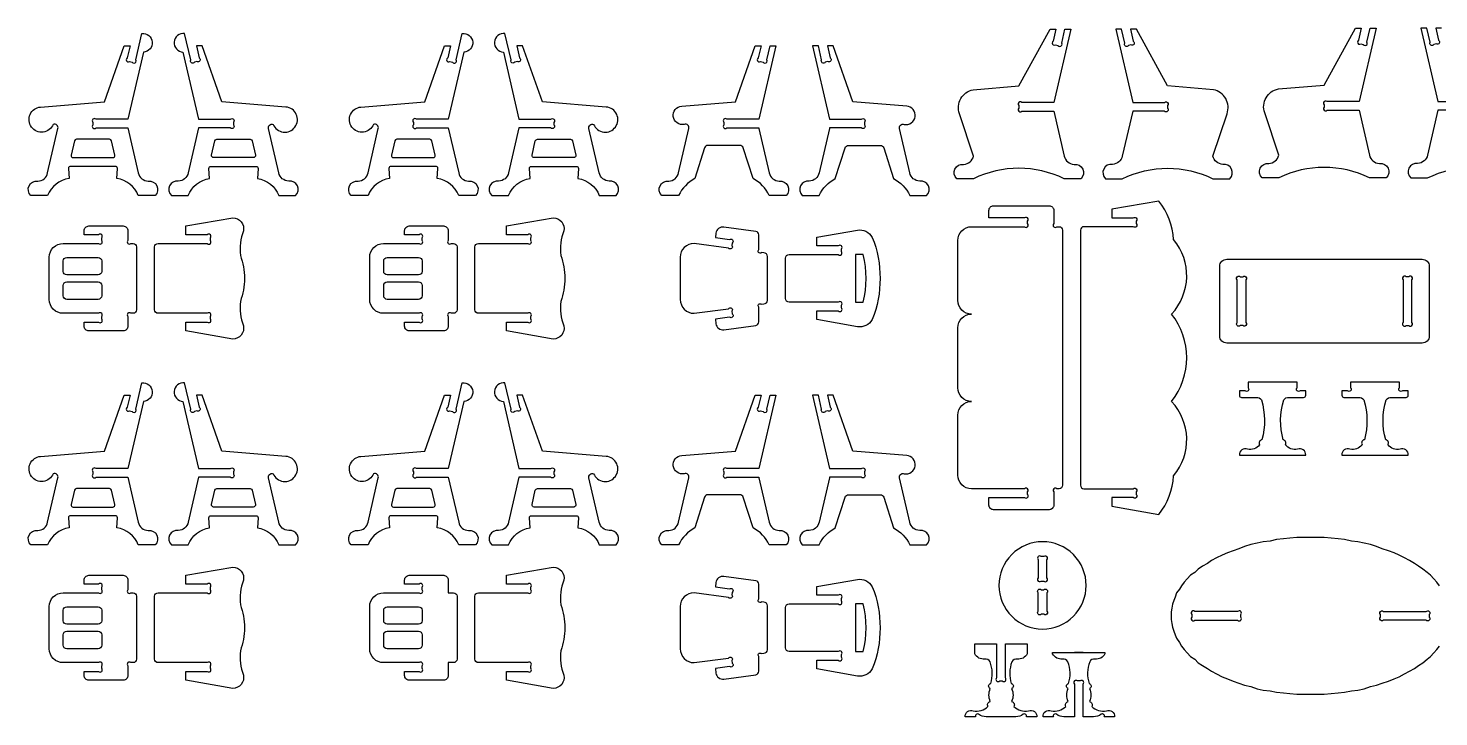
# Model space of a CAD drawing. Extents: x 4810.7 to 4895.3, y 1517.4 to 1570.6.
# Drawn here: x 4810.69 to 4851.09, y 1550.75 to 1570.46 of the extents above; entities that cross this region are included whole.
import ezdxf

# ---------------------------------------------------------------- set-up
doc = ezdxf.new("R2010")
doc.units = 0
doc.header["$MEASUREMENT"] = 0
doc.layers.add('LAYER1', color=18, linetype='CONTINUOUS')

msp = doc.modelspace()

# ---------------------------------------------------------------- linework, layer by layer
at = {"layer": 'LAYER1'}
for points in [[(4840.059, 1568.335), (4839.148, 1568.335, 1), (4839.059, 1568.247), (4839.059, 1568.21), (4839.059, 1568.173, 1), (4839.148, 1568.085), (4840.059, 1568.085), (4840.357, 1566.803, 0.343544), (4840.641, 1566.564, -0.729626), (4840.839, 1566.153), (4840.357, 1566.153, 0.230289), (4837.762, 1566.153), (4837.28, 1566.153, -0.729626), (4837.477, 1566.564, 0.343544), (4837.762, 1566.803), (4837.357, 1568.014, -0.456332), (4837.748, 1568.7), (4839.059, 1568.81), (4839.954, 1570.435), (4840.122, 1570.435), (4840.042, 1570.091, 1), (4840.108, 1569.985), (4840.18, 1569.968, 1), (4840.286, 1570.034), (4840.379, 1570.435), (4840.547, 1570.435)], [(4842.32, 1568.335), (4843.232, 1568.335, -1), (4843.32, 1568.247), (4843.32, 1568.21), (4843.32, 1568.173, -1), (4843.232, 1568.085), (4842.32, 1568.085), (4842.022, 1566.803, -0.343544), (4841.738, 1566.564, 0.729626), (4841.54, 1566.153), (4842.022, 1566.153, -0.230289), (4844.618, 1566.153), (4845.1, 1566.153, 0.729626), (4844.902, 1566.564, -0.343544), (4844.618, 1566.803), (4845.023, 1568.014, 0.456332), (4844.632, 1568.7), (4843.32, 1568.81), (4842.425, 1570.435), (4842.257, 1570.435), (4842.337, 1570.091, -1), (4842.271, 1569.985), (4842.2, 1569.968, -1), (4842.094, 1570.034), (4842.001, 1570.435), (4841.833, 1570.435)], [(4848.803, 1568.361), (4847.891, 1568.361, 1), (4847.803, 1568.273), (4847.803, 1568.236), (4847.803, 1568.2, 1), (4847.891, 1568.111), (4848.803, 1568.111), (4849.1, 1566.829, 0.343544), (4849.385, 1566.59, -0.729626), (4849.582, 1566.179), (4849.1, 1566.179, 0.230289), (4846.505, 1566.179), (4846.023, 1566.179, -0.729626), (4846.22, 1566.59, 0.343544), (4846.505, 1566.829), (4846.1, 1568.04, -0.456332), (4846.491, 1568.726), (4847.803, 1568.836), (4848.698, 1570.461), (4848.865, 1570.461), (4848.786, 1570.117, 1), (4848.852, 1570.011), (4848.923, 1569.994, 1), (4849.029, 1570.06), (4849.122, 1570.461), (4849.29, 1570.461)], [(4813.54, 1567.856), (4812.629, 1567.856, 1), (4812.54, 1567.767), (4812.54, 1567.731), (4812.54, 1567.694, 1), (4812.629, 1567.606), (4813.54, 1567.606), (4813.838, 1566.323, 0.343544), (4814.122, 1566.084, -0.729626), (4814.32, 1565.674), (4813.838, 1565.674, 0.693778), (4813.838, 1565.674, 0.271498), (4813.225, 1566.159), (4813.244, 1566.45, 0.394231), (4813.184, 1566.506), (4811.897, 1566.506, 0.394231), (4811.837, 1566.45), (4811.856, 1566.159, 0.271498), (4811.243, 1565.674), (4810.761, 1565.674, -0.729626), (4810.958, 1566.084, 0.343544), (4811.243, 1566.323), (4811.536, 1567.588, 0.616854), (4811.403, 1567.708, -0.585378), (4810.779, 1567.633, -0.585378), (4811.04, 1568.205), (4812.871, 1568.358), (4813.435, 1569.956), (4813.603, 1569.956), (4813.523, 1569.611, 1), (4813.589, 1569.505), (4813.661, 1569.489, 1), (4813.767, 1569.555), (4813.941, 1570.306, -0.427759), (4814.24, 1570.066, -0.427759), (4813.987, 1569.779)], [(4815.565, 1567.856), (4816.477, 1567.856, -1), (4816.565, 1567.767), (4816.565, 1567.731), (4816.565, 1567.694, -1), (4816.477, 1567.606), (4815.565, 1567.606), (4815.268, 1566.323, -0.343544), (4814.983, 1566.084, 0.729626), (4814.786, 1565.674), (4815.268, 1565.674, -0.693778), (4815.268, 1565.674, -0.271498), (4815.881, 1566.159), (4815.862, 1566.45, -0.394231), (4815.922, 1566.506), (4817.209, 1566.506, -0.394231), (4817.269, 1566.45), (4817.25, 1566.159, -0.271498), (4817.863, 1565.674), (4818.345, 1565.674, 0.729626), (4818.147, 1566.084, -0.343544), (4817.863, 1566.323), (4817.57, 1567.588, -0.616854), (4817.702, 1567.708, 0.585378), (4818.327, 1567.633, 0.585378), (4818.066, 1568.205), (4816.235, 1568.358), (4815.67, 1569.956), (4815.502, 1569.956), (4815.582, 1569.611, -1), (4815.516, 1569.505), (4815.445, 1569.489, -1), (4815.339, 1569.555), (4815.165, 1570.306, 0.427759), (4814.866, 1570.066, 0.427759), (4815.119, 1569.779)], [(4822.717, 1567.856), (4821.805, 1567.856, 1), (4821.717, 1567.767), (4821.717, 1567.731), (4821.717, 1567.694, 1), (4821.805, 1567.606), (4822.717, 1567.606), (4823.015, 1566.323, 0.343544), (4823.299, 1566.084, -0.729626), (4823.497, 1565.674), (4823.015, 1565.674, 0.693778), (4823.015, 1565.674, 0.271498), (4822.402, 1566.159), (4822.421, 1566.45, 0.394231), (4822.361, 1566.506), (4821.074, 1566.506, 0.394231), (4821.014, 1566.45), (4821.032, 1566.159, 0.271498), (4820.419, 1565.674), (4819.937, 1565.674, -0.729626), (4820.135, 1566.084, 0.343544), (4820.419, 1566.323), (4820.713, 1567.588, 0.616854), (4820.58, 1567.708, -0.585378), (4819.956, 1567.633, -0.585378), (4820.217, 1568.205), (4822.048, 1568.358), (4822.612, 1569.956), (4822.78, 1569.956), (4822.7, 1569.611, 1), (4822.766, 1569.505), (4822.838, 1569.489, 1), (4822.944, 1569.555), (4823.118, 1570.306, -0.427759), (4823.417, 1570.066, -0.427759), (4823.164, 1569.779)], [(4824.742, 1567.856), (4825.654, 1567.856, -1), (4825.742, 1567.767), (4825.742, 1567.731), (4825.742, 1567.694, -1), (4825.654, 1567.606), (4824.742, 1567.606), (4824.444, 1566.323, -0.343544), (4824.16, 1566.084, 0.729626), (4823.962, 1565.674), (4824.444, 1565.674, -0.693778), (4824.444, 1565.674, -0.271498), (4825.058, 1566.159), (4825.039, 1566.45, -0.394231), (4825.099, 1566.506), (4826.386, 1566.506, -0.394231), (4826.446, 1566.45), (4826.427, 1566.159, -0.271498), (4827.04, 1565.674), (4827.522, 1565.674, 0.729626), (4827.324, 1566.084, -0.343544), (4827.04, 1566.323), (4826.746, 1567.588, -0.616854), (4826.879, 1567.708, 0.585378), (4827.504, 1567.633, 0.585378), (4827.243, 1568.205), (4825.412, 1568.358), (4824.847, 1569.956), (4824.679, 1569.956), (4824.759, 1569.611, -1), (4824.693, 1569.505), (4824.622, 1569.489, -1), (4824.516, 1569.555), (4824.341, 1570.306, 0.427759), (4824.042, 1570.066, 0.427759), (4824.296, 1569.779)], [(4831.612, 1567.856), (4830.7, 1567.856, 1), (4830.612, 1567.767), (4830.612, 1567.694, 1), (4830.7, 1567.606), (4831.613, 1567.606, 0.04526), (4831.616, 1567.588), (4831.91, 1566.323, 0.343544), (4832.194, 1566.084, -0.729626), (4832.392, 1565.674), (4831.91, 1565.674, 0.157681), (4831.447, 1566.159), (4831.165, 1567.036, 0.325785), (4831.069, 1567.106), (4830.154, 1567.106, 0.325785), (4830.059, 1567.036), (4829.777, 1566.159, 0.157681), (4829.314, 1565.674), (4828.832, 1565.674, -0.729626), (4829.03, 1566.084, 0.343544), (4829.314, 1566.323), (4829.608, 1567.588, 0.616854), (4829.475, 1567.708, -0.432644), (4829.161, 1567.93, -0.432644), (4829.403, 1568.229), (4830.942, 1568.358), (4831.507, 1569.956), (4831.675, 1569.956), (4831.595, 1569.611, 1), (4831.661, 1569.505), (4831.732, 1569.489, 1), (4831.838, 1569.555), (4831.932, 1569.956), (4832.099, 1569.956)], [(4833.637, 1567.856), (4834.549, 1567.856, -1), (4834.637, 1567.767), (4834.637, 1567.694, -1), (4834.549, 1567.606), (4833.636, 1567.606, -0.04526), (4833.633, 1567.588), (4833.339, 1566.323, -0.343544), (4833.055, 1566.084, 0.729626), (4832.857, 1565.674), (4833.339, 1565.674, -0.157681), (4833.802, 1566.159), (4834.084, 1567.036, -0.325785), (4834.179, 1567.106), (4835.094, 1567.106, -0.325785), (4835.19, 1567.036), (4835.472, 1566.159, -0.157681), (4835.935, 1565.674), (4836.417, 1565.674, 0.729626), (4836.219, 1566.084, -0.343544), (4835.935, 1566.323), (4835.641, 1567.588, -0.616854), (4835.774, 1567.708, 0.432644), (4836.088, 1567.93, 0.432644), (4835.846, 1568.229), (4834.307, 1568.358), (4833.742, 1569.956), (4833.574, 1569.956), (4833.654, 1569.611, -1), (4833.588, 1569.505), (4833.516, 1569.489, -1), (4833.41, 1569.555), (4833.317, 1569.956), (4833.149, 1569.956)], [(4812.54, 1567.282), (4812.067, 1567.282, 0.348878), (4812.008, 1567.236), (4811.914, 1566.829, 0.482714), (4811.972, 1566.756), (4813.108, 1566.756, 0.216532), (4813.154, 1566.776, 0.240993), (4813.167, 1566.829), (4813.073, 1567.236, 0.348878), (4813.014, 1567.282)], [(4816.565, 1567.282), (4817.039, 1567.282, -0.348878), (4817.098, 1567.236), (4817.192, 1566.829, -0.482714), (4817.133, 1566.756), (4815.997, 1566.756, -0.216532), (4815.952, 1566.776, -0.240993), (4815.939, 1566.829), (4816.033, 1567.236, -0.348878), (4816.092, 1567.282)], [(4821.717, 1567.282), (4821.243, 1567.282, 0.348878), (4821.185, 1567.236), (4821.091, 1566.829, 0.482714), (4821.149, 1566.756), (4822.285, 1566.756, 0.216532), (4822.33, 1566.776, 0.240993), (4822.344, 1566.829), (4822.249, 1567.236, 0.348878), (4822.191, 1567.282)], [(4825.742, 1567.282), (4826.216, 1567.282, -0.348878), (4826.274, 1567.236), (4826.369, 1566.829, -0.482714), (4826.31, 1566.756), (4825.174, 1566.756, -0.216532), (4825.129, 1566.776, -0.240993), (4825.116, 1566.829), (4825.21, 1567.236, -0.348878), (4825.268, 1567.282)], [(4837.702, 1559.779, -0.414214), (4837.309, 1560.172), (4837.309, 1561.887, -0.414214), (4837.702, 1562.279, -0.414214), (4837.309, 1562.672), (4837.309, 1564.387, -0.414214), (4837.702, 1564.779), (4839.221, 1564.779, 1), (4839.309, 1564.868), (4839.309, 1564.941, 1), (4839.221, 1565.029), (4838.202, 1565.029), (4838.202, 1565.248, -0.414214), (4838.333, 1565.379), (4839.928, 1565.379, -0.414214), (4840.059, 1565.248), (4840.059, 1564.868, 1), (4840.148, 1564.779), (4840.209, 1564.779, -0.414214), (4840.309, 1564.679), (4840.309, 1557.379, -0.414214), (4840.209, 1557.279), (4840.148, 1557.279, 1), (4840.059, 1557.191), (4840.059, 1556.81, -0.414214), (4839.928, 1556.679), (4838.333, 1556.679, -0.414214), (4838.202, 1556.81), (4838.202, 1557.029), (4839.221, 1557.029, 1), (4839.309, 1557.118), (4839.309, 1557.191, 1), (4839.221, 1557.279), (4837.702, 1557.279, -0.414214), (4837.309, 1557.672), (4837.309, 1559.387, -0.414214)], [(4843.49, 1564.409, 0.157436), (4843.067, 1565.515), (4841.723, 1565.279), (4841.723, 1565.029), (4842.335, 1565.029, -1), (4842.423, 1564.941), (4842.423, 1564.868, -1), (4842.335, 1564.779), (4840.923, 1564.779, 0.414214), (4840.823, 1564.679), (4840.823, 1563.779), (4840.823, 1557.379, 0.414214), (4840.923, 1557.279), (4842.335, 1557.279, -1), (4842.423, 1557.191), (4842.423, 1557.118, -1), (4842.335, 1557.029), (4841.723, 1557.029), (4841.723, 1556.779), (4843.067, 1556.543, 0.157436), (4843.49, 1557.649, 0.379394), (4843.434, 1559.779, 0.346118), (4843.434, 1562.279, 0.379394)], [(4811.683, 1564.3), (4812.702, 1564.3, 1), (4812.79, 1564.388), (4812.79, 1564.461, 1), (4812.702, 1564.55), (4812.29, 1564.55), (4812.29, 1564.669, -0.414214), (4812.421, 1564.8), (4813.41, 1564.8, -0.414214), (4813.54, 1564.669), (4813.54, 1564.388, 1), (4813.629, 1564.3), (4813.69, 1564.3, -0.414214), (4813.79, 1564.2), (4813.79, 1562.4, -0.414214), (4813.69, 1562.3), (4813.629, 1562.3, 1), (4813.54, 1562.211), (4813.54, 1561.931, -0.414214), (4813.41, 1561.8), (4812.421, 1561.8, -0.414214), (4812.29, 1561.931), (4812.29, 1562.05), (4812.702, 1562.05, 1), (4812.79, 1562.138), (4812.79, 1562.211, 1), (4812.702, 1562.3), (4811.683, 1562.3, -0.414214), (4811.29, 1562.692), (4811.29, 1563.907, -0.414214)], [(4814.304, 1563.3), (4814.304, 1564.2, -0.414214), (4814.404, 1564.3), (4815.816, 1564.3, 1), (4815.904, 1564.388), (4815.904, 1564.461, 1), (4815.816, 1564.55), (4815.204, 1564.55), (4815.204, 1564.8), (4816.548, 1565.036, -0.480696), (4816.848, 1564.661, 0.114725), (4816.762, 1563.958, -0.088383), (4816.881, 1563.3, -0.088383), (4816.762, 1562.642, 0.114725), (4816.848, 1561.939, -0.480696), (4816.548, 1561.564), (4815.204, 1561.8), (4815.204, 1562.05), (4815.816, 1562.05, 1), (4815.904, 1562.138), (4815.904, 1562.211, 1), (4815.816, 1562.3), (4814.404, 1562.3, -0.414214), (4814.304, 1562.4)], [(4820.86, 1564.3), (4821.879, 1564.3, 1), (4821.967, 1564.388), (4821.967, 1564.461, 1), (4821.879, 1564.55), (4821.467, 1564.55), (4821.467, 1564.669, -0.414214), (4821.598, 1564.8), (4822.586, 1564.8, -0.414214), (4822.717, 1564.669), (4822.717, 1564.388, 1), (4822.805, 1564.3), (4822.867, 1564.3, -0.414214), (4822.967, 1564.2), (4822.967, 1562.4, -0.414214), (4822.867, 1562.3), (4822.805, 1562.3, 1), (4822.717, 1562.211), (4822.717, 1561.931, -0.414214), (4822.586, 1561.8), (4821.598, 1561.8, -0.414214), (4821.467, 1561.931), (4821.467, 1562.05), (4821.879, 1562.05, 1), (4821.967, 1562.138), (4821.967, 1562.211, 1), (4821.879, 1562.3), (4820.86, 1562.3, -0.414214), (4820.467, 1562.692), (4820.467, 1563.907, -0.414214)], [(4823.481, 1563.3), (4823.481, 1564.2, -0.414214), (4823.581, 1564.3), (4824.993, 1564.3, 1), (4825.081, 1564.388), (4825.081, 1564.461, 1), (4824.993, 1564.55), (4824.381, 1564.55), (4824.381, 1564.8), (4825.725, 1565.036, -0.480696), (4826.025, 1564.661, 0.114725), (4825.939, 1563.958, -0.088383), (4826.057, 1563.3, -0.088383), (4825.939, 1562.642, 0.114725), (4826.025, 1561.939, -0.480696), (4825.725, 1561.564), (4824.381, 1561.8), (4824.381, 1562.05), (4824.993, 1562.05, 1), (4825.081, 1562.138), (4825.081, 1562.211, 1), (4824.993, 1562.3), (4823.581, 1562.3, -0.414214), (4823.481, 1562.4)], [(4831.862, 1563.3), (4831.859, 1563.928, 0.414214), (4831.759, 1564.028), (4831.688, 1564.038, -1), (4831.612, 1564.125), (4831.612, 1564.545, 0.375308), (4831.525, 1564.644), (4830.609, 1564.768, 0.414214), (4830.384, 1564.597), (4830.366, 1564.467), (4830.774, 1564.412, -1), (4830.85, 1564.312), (4830.841, 1564.242, -1), (4830.741, 1564.166), (4829.755, 1564.3, 0.414214), (4829.362, 1563.907), (4829.362, 1563.3), (4829.362, 1562.692, 0.414214), (4829.755, 1562.3), (4830.741, 1562.433, -1), (4830.841, 1562.358), (4830.85, 1562.287, -1), (4830.774, 1562.188), (4830.366, 1562.133), (4830.384, 1562.003, 0.414214), (4830.609, 1561.832), (4831.525, 1561.956, 0.375308), (4831.612, 1562.055), (4831.612, 1562.474, -1), (4831.688, 1562.562), (4831.759, 1562.571, 0.414214), (4831.859, 1562.671)], [(4835.083, 1563.3, -0.101097), (4834.858, 1562.125, -0.327051), (4834.434, 1561.916), (4833.276, 1562.12), (4833.276, 1562.37), (4833.888, 1562.37, 1), (4833.976, 1562.458), (4833.976, 1562.531, 1), (4833.888, 1562.62), (4832.476, 1562.62, -0.414214), (4832.376, 1562.72), (4832.376, 1563.3), (4832.376, 1563.88, -0.414214), (4832.476, 1563.98), (4833.888, 1563.98, 1), (4833.976, 1564.068), (4833.976, 1564.141, 1), (4833.888, 1564.23), (4833.276, 1564.23), (4833.276, 1564.48), (4834.434, 1564.683, -0.327051), (4834.858, 1564.474, -0.101097)], [(4834.599, 1562.62, 0.124363), (4834.599, 1563.98), (4834.376, 1563.98), (4834.376, 1562.62)], [(4812.79, 1563.8), (4812.79, 1563.5, -0.414214), (4812.69, 1563.4), (4811.79, 1563.4, -0.414214), (4811.69, 1563.5), (4811.69, 1563.8, -0.414214), (4811.79, 1563.9), (4812.69, 1563.9, -0.414214)], [(4821.967, 1563.8), (4821.967, 1563.5, -0.414214), (4821.867, 1563.4), (4820.967, 1563.4, -0.414214), (4820.867, 1563.5), (4820.867, 1563.8, -0.414214), (4820.967, 1563.9), (4821.867, 1563.9, -0.414214)], [(4845.013, 1563.848), (4850.613, 1563.848, -0.414214), (4850.813, 1563.648), (4850.813, 1561.648, -0.414214), (4850.613, 1561.448), (4845.013, 1561.448, -0.414214), (4844.813, 1561.648), (4844.813, 1563.648, -0.414214)], [(4812.79, 1563.1), (4812.79, 1562.8, -0.414214), (4812.69, 1562.7), (4811.79, 1562.7, -0.414214), (4811.69, 1562.8), (4811.69, 1563.1, -0.414214), (4811.79, 1563.2), (4812.69, 1563.2, -0.414214)], [(4821.967, 1563.1), (4821.967, 1562.8, -0.414214), (4821.867, 1562.7), (4820.967, 1562.7, -0.414214), (4820.867, 1562.8), (4820.867, 1563.1, -0.414214), (4820.967, 1563.2), (4821.867, 1563.2, -0.414214)], [(4845.563, 1563.26), (4845.563, 1562.037, -1), (4845.475, 1561.948), (4845.402, 1561.948, -1), (4845.313, 1562.037), (4845.313, 1563.26, -1), (4845.402, 1563.348), (4845.475, 1563.348, -1)], [(4850.063, 1563.26), (4850.063, 1562.037, 1), (4850.152, 1561.948), (4850.225, 1561.948, 1), (4850.313, 1562.037), (4850.313, 1563.26, 1), (4850.225, 1563.348), (4850.152, 1563.348, 1)], [(4813.54, 1557.856), (4812.629, 1557.856, 1), (4812.54, 1557.767), (4812.54, 1557.731), (4812.54, 1557.694, 1), (4812.629, 1557.606), (4813.54, 1557.606), (4813.838, 1556.323, 0.343544), (4814.122, 1556.084, -0.729626), (4814.32, 1555.674), (4813.838, 1555.674, 0.693778), (4813.838, 1555.674, 0.271498), (4813.225, 1556.159), (4813.244, 1556.45, 0.394231), (4813.184, 1556.506), (4811.897, 1556.506, 0.394231), (4811.837, 1556.45), (4811.856, 1556.159, 0.271498), (4811.243, 1555.674), (4810.761, 1555.674, -0.729626), (4810.958, 1556.084, 0.343544), (4811.243, 1556.323), (4811.536, 1557.588, 0.616854), (4811.403, 1557.708, -0.585378), (4810.779, 1557.633, -0.585378), (4811.04, 1558.205), (4812.871, 1558.358), (4813.435, 1559.956), (4813.603, 1559.956), (4813.523, 1559.611, 1), (4813.589, 1559.505), (4813.661, 1559.489, 1), (4813.767, 1559.555), (4813.941, 1560.306, -0.427759), (4814.24, 1560.066, -0.427759), (4813.987, 1559.779)], [(4815.565, 1557.856), (4816.477, 1557.856, -1), (4816.565, 1557.767), (4816.565, 1557.731), (4816.565, 1557.694, -1), (4816.477, 1557.606), (4815.565, 1557.606), (4815.268, 1556.323, -0.343544), (4814.983, 1556.084, 0.729626), (4814.786, 1555.674), (4815.268, 1555.674, -0.693778), (4815.268, 1555.674, -0.271498), (4815.881, 1556.159), (4815.862, 1556.45, -0.394231), (4815.922, 1556.506), (4817.209, 1556.506, -0.394231), (4817.269, 1556.45), (4817.25, 1556.159, -0.271498), (4817.863, 1555.674), (4818.345, 1555.674, 0.729626), (4818.147, 1556.084, -0.343544), (4817.863, 1556.323), (4817.57, 1557.588, -0.616854), (4817.702, 1557.708, 0.585378), (4818.327, 1557.633, 0.585378), (4818.066, 1558.205), (4816.235, 1558.358), (4815.67, 1559.956), (4815.502, 1559.956), (4815.582, 1559.611, -1), (4815.516, 1559.505), (4815.445, 1559.489, -1), (4815.339, 1559.555), (4815.165, 1560.306, 0.427759), (4814.866, 1560.066, 0.427759), (4815.119, 1559.779)], [(4822.717, 1557.856), (4821.805, 1557.856, 1), (4821.717, 1557.767), (4821.717, 1557.731), (4821.717, 1557.694, 1), (4821.805, 1557.606), (4822.717, 1557.606), (4823.015, 1556.323, 0.343544), (4823.299, 1556.084, -0.729626), (4823.497, 1555.674), (4823.015, 1555.674, 0.693778), (4823.015, 1555.674, 0.271498), (4822.402, 1556.159), (4822.421, 1556.45, 0.394231), (4822.361, 1556.506), (4821.074, 1556.506, 0.394231), (4821.014, 1556.45), (4821.032, 1556.159, 0.271498), (4820.419, 1555.674), (4819.937, 1555.674, -0.729626), (4820.135, 1556.084, 0.343544), (4820.419, 1556.323), (4820.713, 1557.588, 0.616854), (4820.58, 1557.708, -0.585378), (4819.956, 1557.633, -0.585378), (4820.217, 1558.205), (4822.048, 1558.358), (4822.612, 1559.956), (4822.78, 1559.956), (4822.7, 1559.611, 1), (4822.766, 1559.505), (4822.838, 1559.489, 1), (4822.944, 1559.555), (4823.118, 1560.306, -0.427759), (4823.417, 1560.066, -0.427759), (4823.164, 1559.779)], [(4824.742, 1557.856), (4825.654, 1557.856, -1), (4825.742, 1557.767), (4825.742, 1557.731), (4825.742, 1557.694, -1), (4825.654, 1557.606), (4824.742, 1557.606), (4824.444, 1556.323, -0.343544), (4824.16, 1556.084, 0.729626), (4823.962, 1555.674), (4824.444, 1555.674, -0.693778), (4824.444, 1555.674, -0.271498), (4825.058, 1556.159), (4825.039, 1556.45, -0.394231), (4825.099, 1556.506), (4826.386, 1556.506, -0.394231), (4826.446, 1556.45), (4826.427, 1556.159, -0.271498), (4827.04, 1555.674), (4827.522, 1555.674, 0.729626), (4827.324, 1556.084, -0.343544), (4827.04, 1556.323), (4826.746, 1557.588, -0.616854), (4826.879, 1557.708, 0.585378), (4827.504, 1557.633, 0.585378), (4827.243, 1558.205), (4825.412, 1558.358), (4824.847, 1559.956), (4824.679, 1559.956), (4824.759, 1559.611, -1), (4824.693, 1559.505), (4824.622, 1559.489, -1), (4824.516, 1559.555), (4824.341, 1560.306, 0.427759), (4824.042, 1560.066, 0.427759), (4824.296, 1559.779)], [(4846.325, 1558.244), (4847.275, 1558.244, 0.570657), (4847.042, 1558.41, -0.289506), (4846.697, 1558.538, 0.497317), (4846.631, 1558.683, 0.217136), (4846.631, 1558.683, -0.145354), (4846.646, 1559.82, -0.281118), (4846.793, 1559.894), (4847.216, 1559.894, 0.414214), (4847.276, 1559.954), (4847.276, 1560.084), (4847.114, 1560.084, -1), (4847.026, 1560.172), (4847.026, 1560.334), (4846.451, 1560.334), (4846.325, 1560.334), (4846.2, 1560.334), (4845.625, 1560.334), (4845.625, 1560.172, -1), (4845.537, 1560.084), (4845.375, 1560.084), (4845.375, 1559.954, 0.414214), (4845.435, 1559.894), (4845.857, 1559.894, -0.281118), (4846.004, 1559.82, -0.145354), (4846.02, 1558.683, 0.217136), (4846.02, 1558.683, 0.497317), (4845.953, 1558.538, -0.289506), (4845.609, 1558.41, 0.570657), (4845.376, 1558.244)], [(4849.26, 1558.244), (4850.21, 1558.244, 0.570657), (4849.977, 1558.41, -0.289506), (4849.632, 1558.538, 0.497317), (4849.565, 1558.683, 0.217136), (4849.565, 1558.683, -0.145354), (4849.581, 1559.82, -0.281118), (4849.728, 1559.894), (4850.15, 1559.894, 0.414214), (4850.21, 1559.954), (4850.21, 1560.084), (4850.049, 1560.084, -1), (4849.96, 1560.172), (4849.96, 1560.334), (4849.385, 1560.334), (4849.26, 1560.334), (4849.135, 1560.334), (4848.56, 1560.334), (4848.56, 1560.172, -1), (4848.471, 1560.084), (4848.31, 1560.084), (4848.31, 1559.954, 0.414214), (4848.37, 1559.894), (4848.792, 1559.894, -0.281118), (4848.939, 1559.82, -0.145354), (4848.955, 1558.683, 0.217136), (4848.955, 1558.683, 0.497317), (4848.888, 1558.538, -0.289506), (4848.543, 1558.41, 0.570657), (4848.31, 1558.244)], [(4831.612, 1557.856), (4830.7, 1557.856, 1), (4830.612, 1557.767), (4830.612, 1557.694, 1), (4830.7, 1557.606), (4831.613, 1557.606, 0.04526), (4831.616, 1557.588), (4831.91, 1556.323, 0.343544), (4832.194, 1556.084, -0.729626), (4832.392, 1555.674), (4831.91, 1555.674, 0.157681), (4831.447, 1556.159), (4831.165, 1557.036, 0.325785), (4831.069, 1557.106), (4830.154, 1557.106, 0.325785), (4830.059, 1557.036), (4829.777, 1556.159, 0.157681), (4829.314, 1555.674), (4828.832, 1555.674, -0.729626), (4829.03, 1556.084, 0.343544), (4829.314, 1556.323), (4829.608, 1557.588, 0.616854), (4829.475, 1557.708, -0.432644), (4829.161, 1557.93, -0.432644), (4829.403, 1558.229), (4830.942, 1558.358), (4831.507, 1559.956), (4831.675, 1559.956), (4831.595, 1559.611, 1), (4831.661, 1559.505), (4831.732, 1559.489, 1), (4831.838, 1559.555), (4831.932, 1559.956), (4832.099, 1559.956)], [(4833.637, 1557.856), (4834.549, 1557.856, -1), (4834.637, 1557.767), (4834.637, 1557.694, -1), (4834.549, 1557.606), (4833.636, 1557.606, -0.04526), (4833.633, 1557.588), (4833.339, 1556.323, -0.343544), (4833.055, 1556.084, 0.729626), (4832.857, 1555.674), (4833.339, 1555.674, -0.157681), (4833.802, 1556.159), (4834.084, 1557.036, -0.325785), (4834.179, 1557.106), (4835.094, 1557.106, -0.325785), (4835.19, 1557.036), (4835.472, 1556.159, -0.157681), (4835.935, 1555.674), (4836.417, 1555.674, 0.729626), (4836.219, 1556.084, -0.343544), (4835.935, 1556.323), (4835.641, 1557.588, -0.616854), (4835.774, 1557.708, 0.432644), (4836.088, 1557.93, 0.432644), (4835.846, 1558.229), (4834.307, 1558.358), (4833.742, 1559.956), (4833.574, 1559.956), (4833.654, 1559.611, -1), (4833.588, 1559.505), (4833.516, 1559.489, -1), (4833.41, 1559.555), (4833.317, 1559.956), (4833.149, 1559.956)], [(4812.54, 1557.282), (4812.067, 1557.282, 0.348878), (4812.008, 1557.236), (4811.914, 1556.829, 0.482714), (4811.972, 1556.756), (4813.108, 1556.756, 0.216532), (4813.154, 1556.776, 0.240993), (4813.167, 1556.829), (4813.073, 1557.236, 0.348878), (4813.014, 1557.282)], [(4816.565, 1557.282), (4817.039, 1557.282, -0.348878), (4817.098, 1557.236), (4817.192, 1556.829, -0.482714), (4817.133, 1556.756), (4815.997, 1556.756, -0.216532), (4815.952, 1556.776, -0.240993), (4815.939, 1556.829), (4816.033, 1557.236, -0.348878), (4816.092, 1557.282)], [(4821.717, 1557.282), (4821.243, 1557.282, 0.348878), (4821.185, 1557.236), (4821.091, 1556.829, 0.482714), (4821.149, 1556.756), (4822.285, 1556.756, 0.216532), (4822.33, 1556.776, 0.240993), (4822.344, 1556.829), (4822.249, 1557.236, 0.348878), (4822.191, 1557.282)], [(4825.742, 1557.282), (4826.216, 1557.282, -0.348878), (4826.274, 1557.236), (4826.369, 1556.829, -0.482714), (4826.31, 1556.756), (4825.174, 1556.756, -0.216532), (4825.129, 1556.776, -0.240993), (4825.116, 1556.829), (4825.21, 1557.236, -0.348878), (4825.268, 1557.282)], [(4839.738, 1555.761, 0.414214), (4838.488, 1554.511, 0.414214), (4839.738, 1553.261, 0.414214), (4840.988, 1554.511, 0.414214)], [(4814.304, 1553.3), (4814.304, 1554.2, -0.414214), (4814.404, 1554.3), (4815.816, 1554.3, 1), (4815.904, 1554.388), (4815.904, 1554.461, 1), (4815.816, 1554.55), (4815.204, 1554.55), (4815.204, 1554.8), (4816.548, 1555.036, -0.480696), (4816.848, 1554.661, 0.114725), (4816.762, 1553.958, -0.088383), (4816.881, 1553.3, -0.088383), (4816.762, 1552.642, 0.114725), (4816.848, 1551.939, -0.480696), (4816.548, 1551.564), (4815.204, 1551.8), (4815.204, 1552.05), (4815.816, 1552.05, 1), (4815.904, 1552.138), (4815.904, 1552.211, 1), (4815.816, 1552.3), (4814.404, 1552.3, -0.414214), (4814.304, 1552.4)], [(4823.481, 1553.3), (4823.481, 1554.2, -0.414214), (4823.581, 1554.3), (4824.993, 1554.3, 1), (4825.081, 1554.388), (4825.081, 1554.461, 1), (4824.993, 1554.55), (4824.381, 1554.55), (4824.381, 1554.8), (4825.725, 1555.036, -0.480696), (4826.025, 1554.661, 0.114725), (4825.939, 1553.958, -0.088383), (4826.057, 1553.3, -0.088383), (4825.939, 1552.642, 0.114725), (4826.025, 1551.939, -0.480696), (4825.725, 1551.564), (4824.381, 1551.8), (4824.381, 1552.05), (4824.993, 1552.05, 1), (4825.081, 1552.138), (4825.081, 1552.211, 1), (4824.993, 1552.3), (4823.581, 1552.3, -0.414214), (4823.481, 1552.4)], [(4839.701, 1554.636), (4839.775, 1554.636, 1), (4839.863, 1554.725), (4839.863, 1555.248, 1), (4839.775, 1555.336), (4839.701, 1555.336, 1), (4839.613, 1555.248), (4839.613, 1554.725, 1)], [(4811.683, 1554.3), (4812.702, 1554.3, 1), (4812.79, 1554.388), (4812.79, 1554.461, 1), (4812.702, 1554.55), (4812.29, 1554.55), (4812.29, 1554.669, -0.414214), (4812.421, 1554.8), (4813.41, 1554.8, -0.414214), (4813.54, 1554.669), (4813.54, 1554.388, 1), (4813.629, 1554.3), (4813.69, 1554.3, -0.414214), (4813.79, 1554.2), (4813.79, 1552.4, -0.414214), (4813.69, 1552.3), (4813.629, 1552.3, 1), (4813.54, 1552.211), (4813.54, 1551.931, -0.414214), (4813.41, 1551.8), (4812.421, 1551.8, -0.414214), (4812.29, 1551.931), (4812.29, 1552.05), (4812.702, 1552.05, 1), (4812.79, 1552.138), (4812.79, 1552.211, 1), (4812.702, 1552.3), (4811.683, 1552.3, -0.414214), (4811.29, 1552.692), (4811.29, 1553.907, -0.414214)], [(4820.86, 1554.3), (4821.879, 1554.3, 1), (4821.967, 1554.388), (4821.967, 1554.461, 1), (4821.879, 1554.55), (4821.467, 1554.55), (4821.467, 1554.669, -0.414214), (4821.598, 1554.8), (4822.586, 1554.8, -0.414214), (4822.717, 1554.669), (4822.717, 1554.3), (4822.867, 1554.3, -0.414214), (4822.967, 1554.2), (4822.967, 1552.4, -0.414214), (4822.867, 1552.3), (4822.717, 1552.3), (4822.717, 1551.931, -0.414214), (4822.586, 1551.8), (4821.598, 1551.8, -0.414214), (4821.467, 1551.931), (4821.467, 1552.05), (4821.879, 1552.05, 1), (4821.967, 1552.138), (4821.967, 1552.211, 1), (4821.879, 1552.3), (4820.86, 1552.3, -0.414214), (4820.467, 1552.692), (4820.467, 1553.907, -0.414214)], [(4831.862, 1553.3), (4831.859, 1553.928, 0.414214), (4831.759, 1554.028), (4831.688, 1554.038, -1), (4831.612, 1554.125), (4831.612, 1554.545, 0.375308), (4831.525, 1554.644), (4830.609, 1554.768, 0.414214), (4830.384, 1554.597), (4830.366, 1554.467), (4830.774, 1554.412, -1), (4830.85, 1554.312), (4830.841, 1554.242, -1), (4830.741, 1554.166), (4829.755, 1554.3, 0.414214), (4829.362, 1553.907), (4829.362, 1553.3), (4829.362, 1552.692, 0.414214), (4829.755, 1552.3), (4830.741, 1552.433, -1), (4830.841, 1552.358), (4830.85, 1552.287, -1), (4830.774, 1552.188), (4830.366, 1552.133), (4830.384, 1552.003, 0.414214), (4830.609, 1551.832), (4831.525, 1551.956, 0.375308), (4831.612, 1552.055), (4831.612, 1552.474, -1), (4831.688, 1552.562), (4831.759, 1552.571, 0.414214), (4831.859, 1552.671)], [(4835.083, 1553.3, -0.101097), (4834.858, 1552.125, -0.327051), (4834.434, 1551.916), (4833.276, 1552.12), (4833.276, 1552.37), (4833.888, 1552.37, 1), (4833.976, 1552.458), (4833.976, 1552.531, 1), (4833.888, 1552.62), (4832.476, 1552.62, -0.414214), (4832.376, 1552.72), (4832.376, 1553.3), (4832.376, 1553.88, -0.414214), (4832.476, 1553.98), (4833.888, 1553.98, 1), (4833.976, 1554.068), (4833.976, 1554.141, 1), (4833.888, 1554.23), (4833.276, 1554.23), (4833.276, 1554.48), (4834.434, 1554.683, -0.327051), (4834.858, 1554.474, -0.101097)], [(4839.701, 1554.386), (4839.775, 1554.386, -1), (4839.863, 1554.298), (4839.863, 1553.775, -1), (4839.775, 1553.686), (4839.701, 1553.686, -1), (4839.613, 1553.775), (4839.613, 1554.298, -1)], [(4812.79, 1553.8), (4812.79, 1553.5, -0.414214), (4812.69, 1553.4), (4811.79, 1553.4, -0.414214), (4811.69, 1553.5), (4811.69, 1553.8, -0.414214), (4811.79, 1553.9), (4812.69, 1553.9, -0.414214)], [(4821.967, 1553.8), (4821.967, 1553.5, -0.414214), (4821.867, 1553.4), (4820.967, 1553.4, -0.414214), (4820.867, 1553.5), (4820.867, 1553.8, -0.414214), (4820.967, 1553.9), (4821.867, 1553.9, -0.414214)], [(4834.599, 1552.62, 0.124363), (4834.599, 1553.98), (4834.376, 1553.98), (4834.376, 1552.62)], [(4844.103, 1553.515), (4845.326, 1553.515, 1), (4845.415, 1553.604), (4845.415, 1553.677, 1), (4845.326, 1553.765), (4844.103, 1553.765, 1), (4844.015, 1553.677), (4844.015, 1553.604, 1)], [(4849.503, 1553.765), (4850.726, 1553.765, -1), (4850.815, 1553.677), (4850.815, 1553.604, -1), (4850.726, 1553.515), (4849.503, 1553.515, -1), (4849.415, 1553.604), (4849.415, 1553.677, -1)], [(4812.79, 1553.1), (4812.79, 1552.8, -0.414214), (4812.69, 1552.7), (4811.79, 1552.7, -0.414214), (4811.69, 1552.8), (4811.69, 1553.1, -0.414214), (4811.79, 1553.2), (4812.69, 1553.2, -0.414214)], [(4821.967, 1553.1), (4821.967, 1552.8, -0.414214), (4821.867, 1552.7), (4820.967, 1552.7, -0.414214), (4820.867, 1552.8), (4820.867, 1553.1, -0.414214), (4820.967, 1553.2), (4821.867, 1553.2, -0.414214)], [(4839.297, 1552.551, -0.301445), (4839.015, 1552.401, 0.346418), (4838.859, 1552.327, 0.169376), (4838.842, 1551.701, -0.755968), (4838.852, 1551.557, -0.217136), (4838.852, 1551.19, -0.497317), (4838.918, 1551.045, 0.242348), (4839.339, 1550.917, -0.570657), (4839.572, 1550.751), (4839.276, 1550.751, 0.75881), (4839.187, 1550.821, -0.158853), (4838.972, 1550.751), (4838.122, 1550.751, -0.158853), (4837.907, 1550.821, 0.75881), (4837.818, 1550.751), (4837.522, 1550.751, -0.570657), (4837.755, 1550.917, 0.242348), (4838.175, 1551.045, -0.497317), (4838.242, 1551.19, -0.217136), (4838.242, 1551.557, -0.755968), (4838.252, 1551.701, 0.169376), (4838.235, 1552.327, 0.346418), (4838.079, 1552.401, -0.301445), (4837.797, 1552.551), (4837.797, 1552.841), (4838.422, 1552.841), (4838.422, 1551.864, 1), (4838.51, 1551.776), (4838.584, 1551.776, 1), (4838.672, 1551.864), (4838.672, 1552.841), (4839.297, 1552.841)], [(4841.526, 1552.551, -0.301445), (4841.244, 1552.401, 0.346418), (4841.088, 1552.327, 0.169376), (4841.071, 1551.701, -0.755968), (4841.081, 1551.557, -0.217136), (4841.081, 1551.19, -0.497317), (4841.147, 1551.045, 0.242348), (4841.568, 1550.917, -0.570657), (4841.801, 1550.751), (4841.505, 1550.751, 0.75881), (4841.416, 1550.821, -0.158853), (4841.201, 1550.751), (4840.901, 1550.751), (4840.901, 1551.688, 1), (4840.813, 1551.776), (4840.739, 1551.776, 1), (4840.651, 1551.688), (4840.651, 1550.751), (4840.351, 1550.751, -0.158853), (4840.136, 1550.821, 0.75881), (4840.047, 1550.751), (4839.751, 1550.751, -0.570657), (4839.984, 1550.917, 0.242348), (4840.404, 1551.045, -0.497317), (4840.471, 1551.19, -0.217136), (4840.471, 1551.557, -0.755968), (4840.481, 1551.701, 0.169376), (4840.464, 1552.327, 0.346418), (4840.308, 1552.401, -0.301445), (4840.026, 1552.551), (4840.026, 1552.591), (4841.526, 1552.591)]]:
    msp.add_lwpolyline(points, format="xyb", close=True, dxfattribs=at)
for points in [[(4851.168, 1570.461), (4851, 1570.461), (4851.08, 1570.117, -1), (4851.014, 1570.011), (4850.943, 1569.994, -1), (4850.837, 1570.06), (4850.744, 1570.461), (4850.576, 1570.461), (4851.063, 1568.361), (4851.975, 1568.361, -1)], [(4851.975, 1568.111), (4851.063, 1568.111), (4850.766, 1566.829, -0.343544), (4850.481, 1566.59, 0.729626), (4850.284, 1566.179), (4850.766, 1566.179, -0.230289), (4853.361, 1566.179)]]:
    msp.add_lwpolyline(points, format="xyb", dxfattribs=at)
for points in [[(4851.109, 1554.5), (4851.029, 1554.6), (4850.949, 1554.7), (4850.849, 1554.8), (4850.749, 1554.88), (4850.628, 1554.98), (4850.508, 1555.061), (4850.388, 1555.141), (4850.248, 1555.221), (4850.108, 1555.301), (4849.947, 1555.381), (4849.807, 1555.441), (4849.647, 1555.501), (4849.467, 1555.561), (4849.306, 1555.621), (4849.126, 1555.682), (4848.946, 1555.722), (4848.765, 1555.762), (4848.585, 1555.782), (4848.385, 1555.822), (4848.205, 1555.842), (4848.004, 1555.862), (4847.804, 1555.882), (4847.604, 1555.882), (4847.423, 1555.882), (4847.223, 1555.882), (4847.023, 1555.882), (4846.822, 1555.862), (4846.642, 1555.842), (4846.442, 1555.822), (4846.261, 1555.782), (4846.061, 1555.762), (4845.881, 1555.722), (4845.701, 1555.682), (4845.52, 1555.621), (4845.36, 1555.561), (4845.2, 1555.501), (4845.039, 1555.441), (4844.879, 1555.381), (4844.719, 1555.301), (4844.579, 1555.221), (4844.459, 1555.141), (4844.318, 1555.061), (4844.198, 1554.98), (4844.098, 1554.88), (4843.978, 1554.8), (4843.878, 1554.7), (4843.797, 1554.6), (4843.717, 1554.5), (4843.657, 1554.4), (4843.577, 1554.299), (4843.537, 1554.179), (4843.497, 1554.079), (4843.457, 1553.979), (4843.437, 1553.859), (4843.417, 1553.759), (4843.417, 1553.638), (4843.417, 1553.538), (4843.437, 1553.418), (4843.457, 1553.318), (4843.497, 1553.198), (4843.537, 1553.097), (4843.577, 1552.997), (4843.657, 1552.877), (4843.717, 1552.777), (4843.797, 1552.677), (4843.878, 1552.577), (4843.978, 1552.476), (4844.098, 1552.396), (4844.198, 1552.296), (4844.318, 1552.216), (4844.459, 1552.136), (4844.579, 1552.056), (4844.719, 1551.976), (4844.879, 1551.896), (4845.039, 1551.835), (4845.2, 1551.775), (4845.36, 1551.715), (4845.52, 1551.655), (4845.701, 1551.615), (4845.881, 1551.555), (4846.061, 1551.515), (4846.261, 1551.495), (4846.442, 1551.455), (4846.642, 1551.435), (4846.822, 1551.415), (4847.023, 1551.395), (4847.223, 1551.395), (4847.423, 1551.395), (4847.604, 1551.395), (4847.804, 1551.395), (4848.004, 1551.415), (4848.205, 1551.435), (4848.385, 1551.455), (4848.585, 1551.495), (4848.765, 1551.515), (4848.946, 1551.555), (4849.126, 1551.615), (4849.306, 1551.655), (4849.467, 1551.715), (4849.647, 1551.775), (4849.807, 1551.835), (4849.947, 1551.896), (4850.108, 1551.976), (4850.248, 1552.056), (4850.388, 1552.136), (4850.508, 1552.216), (4850.628, 1552.296), (4850.749, 1552.396), (4850.849, 1552.476), (4850.949, 1552.577), (4851.029, 1552.677), (4851.109, 1552.777)], [(4840.901, 1552.591), (4840.651, 1552.591)]]:
    msp.add_lwpolyline(points, dxfattribs=at)

doc.saveas('drawing.dxf')
